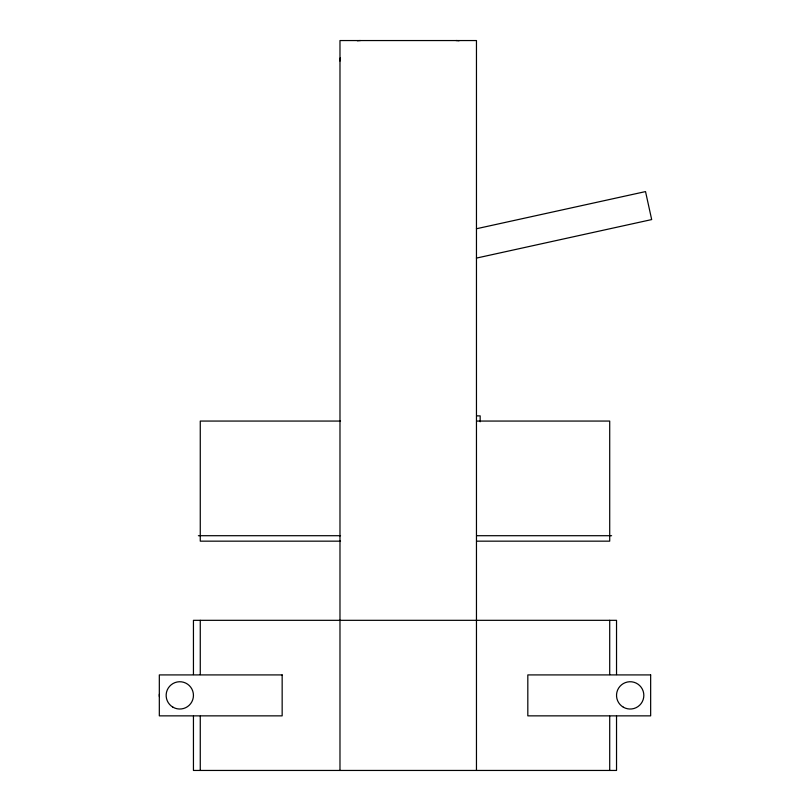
<?xml version="1.0" encoding="UTF-8"?>
<svg xmlns="http://www.w3.org/2000/svg" width="811" height="811" viewBox="0 0 811 811"><rect width="100%" height="100%" fill="white"/><g stroke="black" fill="none" stroke-linecap="round" stroke-linejoin="round"><path stroke-width="1.22" d="M476.432 228.753L645.526 191.589L651.679 219.578L476.412 258.101M477.02 415.871L480.163 415.871L480.163 421.791M340.539 421.061L200.266 421.061L200.266 541.16L340.539 541.16M477.02 421.061L609.71 421.061L609.71 541.16L477.02 541.16M198.371 535.706L340.539 535.706M477.02 535.706L611.606 535.706M616.532 674.57L616.532 620.324L193.444 620.324L193.444 674.57M616.532 716.204L616.532 770.45L193.444 770.45L193.444 716.204M609.71 620.324L609.71 674.57M609.71 716.204L609.71 770.45M476.462 770.45L476.462 40.55L339.981 40.55L339.981 770.45M200.266 620.324L200.266 674.57M200.266 716.204L200.266 770.45M159.382 696.608A13.645 13.645 0 0 1 159.382 694.155M455.995 40.55A20.468 20.468 0 0 1 459.046 40.783M339.981 61.018A20.468 20.468 0 0 1 340.214 57.966M357.408 40.783A20.468 20.468 0 0 1 360.459 40.55M282.157 674.914L159.321 674.914L159.321 715.86L282.157 715.86L282.157 674.914M650.655 674.914L527.819 674.914L527.819 715.86L650.655 715.86L650.655 674.914M172.976 707.202A13.645 13.645 0 0 0 193.444 695.382A13.645 13.645 0 0 0 172.976 683.561A13.645 13.645 0 0 0 172.976 707.202M623.355 707.202A13.645 13.645 0 0 0 643.833 695.382A13.645 13.645 0 0 0 623.355 683.561A13.645 13.645 0 0 0 623.355 707.202"/></g></svg>
